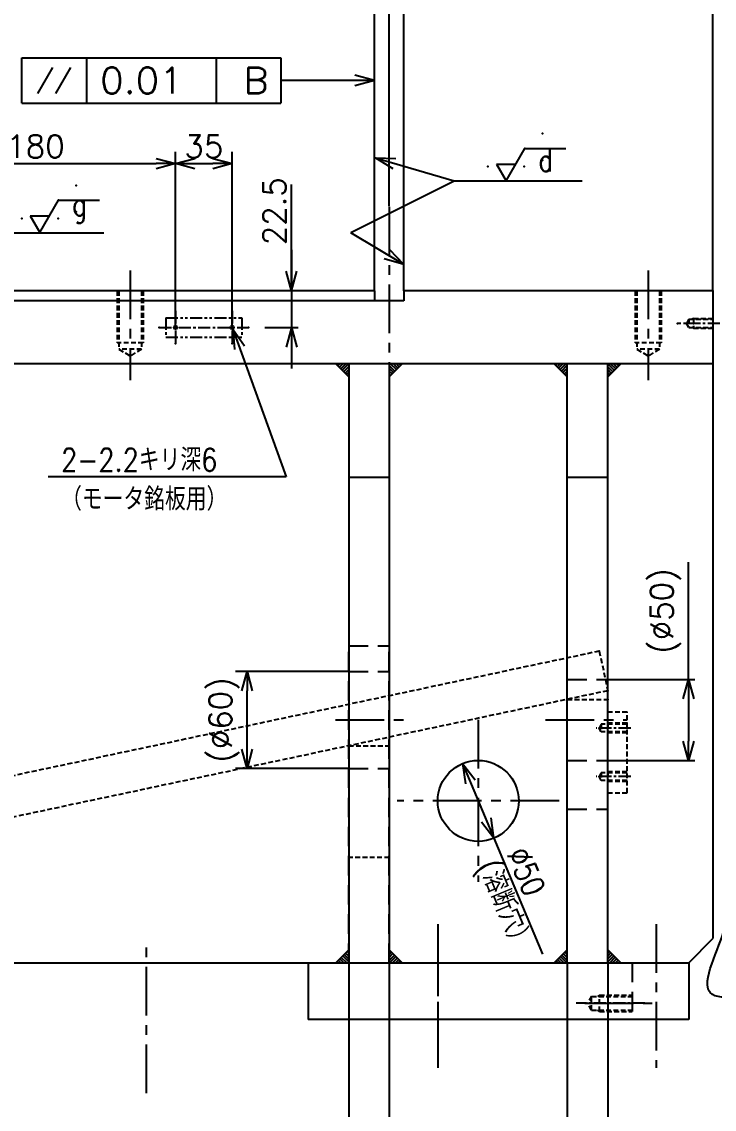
# Model space of a CAD drawing. Header units: millimetres. Extents: x -868 to 0, y 0 to 636.
# Drawn here: x -739.3 to -632.4, y 93.6 to 261.6 of the extents above; entities that cross this region are included whole.
import ezdxf

# ---------------------------------------------------------------- set-up
doc = ezdxf.new("R2010")
doc.units = ezdxf.units.MM
for name, pattern in [('CENTER', [12, 7.5, -1.5, 1.5, -1.5]), ('DASHED', [4.5, 3, -1.5]), ('PHANTOM', [15, 7.5, -1.5, 1.5, -1.5, 1.5, -1.5])]:
    doc.linetypes.add(name, pattern=pattern)
doc.layers.add('VIEW0001', color=7, linetype='Continuous')
doc.styles.get("Standard").update_dxf_attribs({"font": 'ROMANS', "bigfont": 'EXTFONT'})
doc.dimstyles.new('ISO-25', dxfattribs={"dimtxt": 2.5, "dimasz": 2.5, "dimexe": 1.25, "dimexo": 0.625, "dimtad": 1, "dimtxsty": 'Standard', "dimcen": 2.5, "dimadec": 0, "dimazin": 0, "dimtfac": 1, "dimtmove": 0, "dimatfit": 3, "dimfxl": 1, "dimarcsym": 0})

# ---------------------------------------------------------------- blocks, each defined once
blk = doc.blocks.new('DTL0028')
at = {"color": 0, "linetype": 'CENTER'}
blk.add_line((4.25, 0), (-21.82, 0), dxfattribs=at)
at = {"color": 0, "linetype": 'DASHED'}
for p, q in [((-15, 2.5), (-16.44, 0)), ((-15, -2.5), (-16.44, 0)), ((-15, -2.5), (-15, 2.5)), ((-15, 2.5), (0, 2.5)), ((-12, 3), (-12.87, 2.5)), ((-12, -3), (-12, 3)), ((-12, 3), (0, 3)), ((-15, -2.5), (0, -2.5)), ((-12, -3), (-12.87, -2.5)), ((-12, -3), (0, -3))]:
    blk.add_line(p, q, dxfattribs=at)
at = {"color": 0}
for p in [(-21.82, 0), (-12, 0), (0, 0)]:
    blk.add_point(p, dxfattribs=at)
blk = doc.blocks.new('DTL0055')
at = {"color": 0, "linetype": 'CENTER'}
blk.add_line((-7.93, 0), (34.57, 0), dxfattribs=at)
at = {"color": 0, "linetype": 'DASHED'}
for p, q in [((20, 5), (0, 5)), ((25, 4.25), (0, 4.25)), ((20, 5), (20, -5)), ((20, 5), (21.3, 4.25)), ((25, 4.25), (25, -4.25)), ((25, 4.25), (27.45, 0)), ((25, -4.25), (0, -4.25)), ((20, -5), (0, -5)), ((20, -5), (21.3, -4.25)), ((25, -4.25), (27.45, 0))]:
    blk.add_line(p, q, dxfattribs=at)
at = {"color": 0}
for p in [(0, 0), (20, 0)]:
    blk.add_point(p, dxfattribs=at)
blk = doc.blocks.new('DTL0018')
h = blk.add_hatch()
h.set_pattern_fill('ANSI31', color=0, scale=0.4, style=0, pattern_type=2)
h.set_pattern_definition([(45, (0, 0), (-0.89443, 0.89443), [])])
h.paths.add_polyline_path([(0, 8), (8, 0), (0, 0)])
at = {"color": 0, "linetype": 'Continuous'}
blk.add_line((8, 0), (0, 8), dxfattribs=at)
at = {"color": 0}
blk.add_point((0, 0), dxfattribs=at)
blk = doc.blocks.new('DTL0060')
at = {"color": 0, "linetype": 'DASHED'}
for p, q in [((0, 8), (32, 8)), ((0, 7), (36, 7)), ((32, 8), (32, -8)), ((36, 7), (40.04, 0)), ((36, 7), (36, -7)), ((36, -7), (40.04, 0)), ((0, -7), (36, -7)), ((0, -8), (32, -8))]:
    blk.add_line(p, q, dxfattribs=at)
at = {"color": 0}
for p in [(0, 0), (40.04, 0)]:
    blk.add_point(p, dxfattribs=at)
blk = doc.blocks.new('DTL0059')
at = {"color": 0, "linetype": 'CENTER'}
blk.add_line((-2.23, 0), (19.1, 0), dxfattribs=at)
at = {"color": 0, "linetype": 'DASHED'}
for p, q in [((0, 3), (12, 3)), ((0, 2.4), (16, 2.4)), ((12, 3), (12, -3)), ((16, 2.4), (16, -2.4)), ((16, 2.4), (17.39, 0)), ((16, -2.4), (17.39, 0)), ((0, -2.4), (16, -2.4)), ((0, -3), (12, -3))]:
    blk.add_line(p, q, dxfattribs=at)
at = {"color": 0}
for p in [(0, 0), (17.39, 0)]:
    blk.add_point(p, dxfattribs=at)
blk = doc.blocks.new('DTL0061')
at = {"color": 0, "linetype": 'Continuous'}
blk.add_line((-235, 248.66), (-235, 248.66), dxfattribs=at)
at = {"color": 0, "linetype": 'DASHED'}
for p, q in [((-129.8, 227.52), (-135, 203.07)), ((-129.8, 227.52), (305.2, 135.06)), ((-135, 203.07), (300, 110.61)), ((-110, 197.75), (-135, 197.75)), ((300, 110.61), (305.2, 135.06)), ((300, 110.61), (275, 110.61)), ((0, 100), (25, 100))]:
    blk.add_line(p, q, dxfattribs=at)
at = {"color": 100, "linetype": 'DASHED'}
blk.add_line((25, 169.06), (0, 169.06), dxfattribs=at)
at = {"color": 0}
for p in [(-235, 248.66), (-129.8, 227.52), (-129.8, 227.52), (-135, 203.07), (-135, 203.07), (-135, 197.75), (-110, 197.75), (0, 169.06), (25, 169.06), (305.2, 135.06), (305.2, 135.06), (275, 110.61), (300, 110.61), (300, 110.61), (300, 110.61), (0, 100), (25, 100), (275, 100), (300, 100), (0, 0)]:
    blk.add_point(p, dxfattribs=at)
blk = doc.blocks.new('DTL0066')
at = {"color": 0, "linetype": 'DASHED'}
for p, q in [((-65, -260), (-53, -260)), ((-53, -310), (-53, -260)), ((-65, -310), (-53, -310))]:
    blk.add_line(p, q, dxfattribs=at)
at = {"color": 0}
blk.add_point((0, 0), dxfattribs=at)
at = {"color": 0, "yscale": -1, "rotation": 180}
for name, p in [('DTL0061', (-200, -450)), ('DTL0059', (-53, -270)), ('DTL0059', (-53, -300))]:
    blk.add_blockref(name, p, dxfattribs=at)
blk = doc.blocks.new('DTL0069')
at = {"color": 0, "linetype": 'CENTER'}
for p, q in [((0, 10), (0, -10)), ((35, 10), (35, -10)), ((-10, 0), (45, 0))]:
    blk.add_line(p, q, dxfattribs=at)
at = {"color": 0, "linetype": 'PHANTOM'}
for p, q in [((-6, 6), (41, 6)), ((-6, 6), (-6, -6)), ((41, 6), (41, -6)), ((-6, -6), (41, -6))]:
    blk.add_line(p, q, dxfattribs=at)
at = {"color": 0, "linetype": 'Continuous'}
for centre in [(0, 0), (35, 0)]:
    blk.add_circle(centre, 1.1, dxfattribs=at)
at = {"color": 0}
for p in [(0, 10), (35, 10), (-10, 0), (0, 0), (35, 0), (45, 0), (0, -10), (35, -10)]:
    blk.add_point(p, dxfattribs=at)
blk = doc.blocks.new('*D148')
at = {"color": 7, "linetype": 'Continuous'}
for p, q in [((-753.79, 219.99), (-753.79, 230.09)), ((-753.79, 226.34), (-753.79, 212.14)), ((-753.79, 219.99), (-754.61, 223.04)), ((-753.79, 219.99), (-752.97, 223.04)), ((-684.8, 218.49), (-755.59, 218.49)), ((-753.79, 218.49), (-754.61, 215.44)), ((-753.79, 218.49), (-752.97, 215.44))]:
    blk.add_line(p, q, dxfattribs=at)
at = {"layer": 'Defpoints', "color": 0}
for p in [(-760.55, 219.99), (-753.79, 218.49), (-684.8, 218.49)]:
    blk.add_point(p, dxfattribs=at)
at = {"color": 0, "insert": (-756.43, 228.84), "char_height": 3.5, "attachment_point": 5, "rotation": 90}
blk.add_mtext('6', dxfattribs=at)
blk = doc.blocks.new('_Open30')
at = {"color": 0, "linetype": 'ByBlock', "lineweight": -2}
for p, q in [((-1, 0.267949), (0, 0)), ((0, 0), (-1, -0.267949)), ((0, 0), (-1, 0))]:
    blk.add_line(p, q, dxfattribs=at)
blk = doc.blocks.new('*D152')
at = {"color": 7, "linetype": 'Continuous'}
for p, q in [((-757.55, 116.24), (-757.55, 74.7)), ((-751.3, 76.5), (-748.25, 77.32)), ((-757.55, 76.5), (-744.95, 76.5)), ((-751.3, 76.5), (-748.25, 75.68)), ((-751.3, 76.5), (-740.12, 76.5))]:
    blk.add_line(p, q, dxfattribs=at)
blk.add_circle((-757.55, 76.5), 1.5, dxfattribs=at)
at = {"layer": 'Defpoints', "color": 0}
for p in [(-757.55, 116.24), (-751.3, 116.24), (-751.3, 76.5)]:
    blk.add_point(p, dxfattribs=at)
at = {"color": 0, "insert": (-740.46, 79.14), "char_height": 3.5, "attachment_point": 5}
blk.add_mtext('t25', dxfattribs=at)
blk = doc.blocks.new('_Origin')
at = {"color": 0, "linetype": 'ByBlock', "lineweight": -2}
blk.add_line((0, 0), (-1, 0), dxfattribs=at)
blk.add_circle((0, 0), 0.5, dxfattribs=at)
blk = doc.blocks.new('*D153')
at = {"color": 7, "linetype": 'Continuous'}
for p, q in [((-688.8, 116.24), (-688.8, 74.7)), ((-682.55, 116.24), (-682.55, 74.7)), ((-688.8, 76.5), (-691.86, 77.32)), ((-682.55, 76.5), (-679.5, 77.32)), ((-676.2, 76.5), (-695.15, 76.5)), ((-688.8, 76.5), (-691.86, 75.68)), ((-682.55, 76.5), (-679.5, 75.68))]:
    blk.add_line(p, q, dxfattribs=at)
at = {"layer": 'Defpoints', "color": 0}
for p in [(-688.8, 116.24), (-682.55, 116.24), (-688.8, 76.5)]:
    blk.add_point(p, dxfattribs=at)
at = {"color": 7, "char_height": 3.5, "attachment_point": 7}
for s, insert in [('\\W1; ', (-690.43, 77.38)), ('\\W1;t25', (-690.43, 71.25))]:
    blk.add_mtext(s, dxfattribs=dict(at, insert=insert))
blk = doc.blocks.new('*D154')
at = {"color": 7, "linetype": 'Continuous'}
for p, q in [((-648.8, 116.24), (-648.8, 74.7)), ((-655.05, 76.5), (-658.11, 77.32)), ((-648.8, 76.5), (-645.75, 77.32)), ((-661.4, 76.5), (-642.45, 76.5)), ((-655.05, 76.5), (-658.11, 75.68)), ((-648.8, 76.5), (-645.75, 75.68)), ((-648.8, 76.5), (-636.16, 76.5))]:
    blk.add_line(p, q, dxfattribs=at)
at = {"layer": 'Defpoints', "color": 0}
for p in [(-655.05, 116.24), (-648.8, 116.24), (-648.8, 76.5)]:
    blk.add_point(p, dxfattribs=at)
at = {"color": 0, "insert": (-637.96, 79.14), "char_height": 3.5, "attachment_point": 5}
blk.add_mtext('t25', dxfattribs=at)
blk = doc.blocks.new('*D155')
at = {"color": 0, "lineweight": -2}
for p, q in [((-751.3, 116.24), (-751.3, 74.7)), ((-748.3, 76.5), (-691.8, 76.5))]:
    blk.add_line(p, q, dxfattribs=at)
at = {"layer": 'Defpoints', "color": 0}
for p in [(-751.3, 116.24), (-688.8, 116.24), (-688.8, 76.5)]:
    blk.add_point(p, dxfattribs=at)
at = {"color": 0, "lineweight": -2, "xscale": 3, "yscale": 3, "zscale": 3}
for p, rotation in [((-751.3, 76.5), 180), ((-688.8, 76.5), 360)]:
    blk.add_blockref('_Open30', p, dxfattribs=dict(at, rotation=rotation))
at = {"color": 0, "insert": (-720.05, 79.14), "char_height": 3.5, "attachment_point": 5}
blk.add_mtext('250', dxfattribs=at)
blk = doc.blocks.new('*D156')
at = {"color": 0, "lineweight": -2}
for p, q in [((-655.05, 116.24), (-655.05, 74.7)), ((-658.05, 76.5), (-679.55, 76.5))]:
    blk.add_line(p, q, dxfattribs=at)
at = {"layer": 'Defpoints', "color": 0}
for p in [(-682.55, 116.24), (-655.05, 116.24), (-682.55, 76.5)]:
    blk.add_point(p, dxfattribs=at)
at = {"color": 0, "lineweight": -2, "xscale": 3, "yscale": 3, "zscale": 3, "rotation": 180}
blk.add_blockref('_Open30', (-682.55, 76.5), dxfattribs=at)
at = {"color": 0, "lineweight": -2, "xscale": 3, "yscale": 3, "zscale": 3}
blk.add_blockref('_Open30', (-655.05, 76.5), dxfattribs=at)
at = {"color": 0, "insert": (-668.8, 79.14), "char_height": 3.5, "attachment_point": 5}
blk.add_mtext('110', dxfattribs=at)
blk = doc.blocks.new('*D157')
at = {"color": 7, "linetype": 'Continuous'}
for p, q in [((-684.8, 219.99), (-684.8, 267.06)), ((-680.3, 219.99), (-680.3, 267.06)), ((-684.8, 265.26), (-687.86, 266.07)), ((-680.3, 265.26), (-677.25, 266.07)), ((-691.15, 265.26), (-673.95, 265.26)), ((-684.8, 265.26), (-687.86, 264.44)), ((-680.3, 265.26), (-677.25, 264.44)), ((-680.3, 265.26), (-649.53, 265.26))]:
    blk.add_line(p, q, dxfattribs=at)
at = {"layer": 'Defpoints', "color": 0}
for p in [(-680.3, 265.26), (-684.8, 219.99), (-680.3, 219.99)]:
    blk.add_point(p, dxfattribs=at)
at = {"color": 0, "insert": (-659.87, 269.24), "char_height": 3.5, "attachment_point": 5}
blk.add_mtext('\\A1;18H7{\\H0.75x;\\S+0.018^ \u30000;}', dxfattribs=at)
blk = doc.blocks.new('*D165')
at = {"color": 0, "lineweight": -2}
for p, q in [((-770.05, 116.24), (-770.05, 276.82)), ((-682.55, 233.1), (-682.55, 276.82)), ((-767.05, 275.02), (-685.55, 275.02))]:
    blk.add_line(p, q, dxfattribs=at)
at = {"layer": 'Defpoints', "color": 0}
for p in [(-682.55, 275.02), (-682.55, 233.1), (-770.05, 116.24)]:
    blk.add_point(p, dxfattribs=at)
at = {"color": 0, "lineweight": -2, "xscale": 3, "yscale": 3, "zscale": 3, "rotation": 180}
blk.add_blockref('_Open30', (-770.05, 275.02), dxfattribs=at)
at = {"color": 0, "lineweight": -2, "xscale": 3, "yscale": 3, "zscale": 3}
blk.add_blockref('_Open30', (-682.55, 275.02), dxfattribs=at)
at = {"color": 0, "insert": (-727.58, 277.66), "char_height": 3.5, "attachment_point": 5}
blk.add_mtext('350', dxfattribs=at)
blk = doc.blocks.new('*D166')
at = {"color": 0, "lineweight": -2}
for p, q in [((-632.55, 219.99), (-632.55, 276.82)), ((-635.55, 275.02), (-679.55, 275.02))]:
    blk.add_line(p, q, dxfattribs=at)
at = {"layer": 'Defpoints', "color": 0}
for p in [(-682.55, 275.02), (-682.55, 274.06), (-632.55, 219.99)]:
    blk.add_point(p, dxfattribs=at)
at = {"color": 0, "lineweight": -2, "xscale": 3, "yscale": 3, "zscale": 3, "rotation": 180}
blk.add_blockref('_Open30', (-682.55, 275.02), dxfattribs=at)
at = {"color": 0, "lineweight": -2, "xscale": 3, "yscale": 3, "zscale": 3}
blk.add_blockref('_Open30', (-632.55, 275.02), dxfattribs=at)
at = {"color": 0, "insert": (-657.55, 278.55), "char_height": 3.5, "attachment_point": 5}
blk.add_mtext('(200)', dxfattribs=at)
blk = doc.blocks.new('*D174')
at = {"color": 7, "linetype": 'Continuous'}
for p, q in [((-671.22, 147.01), (-666.39, 135.48)), ((-671.22, 147.01), (-669.28, 144.5)), ((-671.22, 147.01), (-670.79, 143.87)), ((-666.39, 135.48), (-668.32, 137.98)), ((-666.39, 135.48), (-666.81, 138.61)), ((-666.39, 135.48), (-658.89, 117.57))]:
    blk.add_line(p, q, dxfattribs=at)
at = {"layer": 'Defpoints', "color": 0}
for p in [(-671.22, 147.01), (-666.39, 135.48)]:
    blk.add_point(p, dxfattribs=at)
at = {"color": 7, "char_height": 3.5, "attachment_point": 7, "rotation": 292.7}
for s, insert in [('\\W0.833333;∅50', (-664.45, 133.12)), ('\\W0.833333;(溶断穴）', (-670.1, 130.76))]:
    blk.add_mtext(s, dxfattribs=dict(at, insert=insert))
blk = doc.blocks.new('USER0001')
at = {"color": 0, "linetype": 'Continuous'}
for p, q in [((0, 0), (2.89, 5)), ((2.89, 5), (9.2, 5)), ((-1.5, 2.6), (0, 0)), ((-1.5, 2.6), (1.5, 2.6))]:
    blk.add_line(p, q, dxfattribs=at)
at = {"color": 0}
for p in [(5.6, 7.3), (2.89, 5), (-2.8, 2.2), (2.8, 2.2), (5.6, 3.2), (5.6, 3.2), (0, 0)]:
    blk.add_point(p, dxfattribs=at)
blk = doc.blocks.new('SYM0022')
at = {"color": 0}
blk.add_blockref('USER0001', (0, 0), dxfattribs=at)
at = {"color": 0, "insert": (4.98, 1.45), "char_height": 3.5, "attachment_point": 7}
blk.add_mtext('{\\W0.8;d}', dxfattribs=at)
blk = doc.blocks.new('SYM0023')
at = {"color": 7, "linetype": 'Continuous'}
for q in [(-8.23, 4.92), (-2.2, 2.27), (-3.04, 0.87)]:
    blk.add_line((0, 0), q, dxfattribs=at)
blk = doc.blocks.new('SYM0024')
at = {"color": 7, "linetype": 'Continuous'}
for p, q in [((0, 0), (16, 8)), ((16, 8), (35.77, 8))]:
    blk.add_line(p, q, dxfattribs=at)
blk = doc.blocks.new('SYM0025')
at = {"color": 7, "linetype": 'Continuous'}
for q in [(12.19, -3.55), (3.16, -0.07), (2.7, -1.64)]:
    blk.add_line((0, 0), q, dxfattribs=at)
blk = doc.blocks.new('SYM0026')
at = {"color": 7, "linetype": 'Continuous'}
for p, q in [((0, 0), (6.43, 10.53)), ((6.43, 10.53), (24.32, 10.53)), ((0, 0), (0.89, 3.03)), ((0, 0), (2.29, 2.18))]:
    blk.add_line(p, q, dxfattribs=at)
blk = doc.blocks.new('SYM0027')
at = {"color": 0}
blk.add_blockref('USER0001', (0, 0), dxfattribs=at)
at = {"color": 0, "insert": (4.98, 1.45), "char_height": 3.5, "attachment_point": 7}
blk.add_mtext('{\\W0.8;g}', dxfattribs=at)
blk = doc.blocks.new('SYM0029')
at = {"color": 7, "linetype": 'Continuous'}
for p, q in [((0, 0), (-63.84, -90.58)), ((0, 0), (-2.43, -2.03)), ((0, 0), (-1.09, -2.97)), ((-63.84, -90.58), (-105.52, -90.58))]:
    blk.add_line(p, q, dxfattribs=at)
at = {"color": 7, "insert": (-65.52, -89.7), "char_height": 3.5, "attachment_point": 9}
blk.add_mtext('{\\W0.833333;2-M6深12（裏側）}', dxfattribs=at)
blk = doc.blocks.new('SYM0031')
at = {"color": 7, "linetype": 'Continuous'}
for p, q in [((-8.98, 71.33), (-56.49, 71.33)), ((0, 0), (-8.98, 71.33)), ((0, 0), (-1.19, 2.93)), ((0, 0), (0.43, 3.13))]:
    blk.add_line(p, q, dxfattribs=at)
at = {"color": 7, "insert": (-9.88, 72.2), "char_height": 3.5, "attachment_point": 9}
blk.add_mtext('{\\W0.833333;2×3-M6深12（両側）}', dxfattribs=at)
blk = doc.blocks.new('*D280')
at = {"color": 0, "lineweight": -2}
for p, q in [((-688.8, 161.24), (-706.3, 161.24)), ((-704.5, 149.24), (-704.5, 158.24)), ((-688.8, 146.24), (-706.3, 146.24))]:
    blk.add_line(p, q, dxfattribs=at)
at = {"layer": 'Defpoints', "color": 0}
for p in [(-704.5, 161.24), (-688.8, 161.24), (-688.8, 146.24)]:
    blk.add_point(p, dxfattribs=at)
at = {"color": 0, "lineweight": -2, "xscale": 3, "yscale": 3, "zscale": 3}
for p, rotation in [((-704.5, 161.24), 90), ((-704.5, 146.24), 270)]:
    blk.add_blockref('_Open30', p, dxfattribs=dict(at, rotation=rotation))
at = {"color": 0, "insert": (-708.04, 153.74), "char_height": 3.5, "attachment_point": 5, "rotation": 90}
blk.add_mtext('(∅60)', dxfattribs=at)
blk = doc.blocks.new('*D281')
at = {"color": 0, "lineweight": -2}
for p, q in [((-636.33, 159.99), (-636.33, 178.13)), ((-648.8, 159.99), (-635.33, 159.99)), ((-636.33, 156.99), (-636.33, 150.49)), ((-648.8, 147.49), (-635.33, 147.49))]:
    blk.add_line(p, q, dxfattribs=at)
at = {"layer": 'Defpoints', "color": 0}
for p in [(-648.8, 159.99), (-648.8, 147.49), (-636.33, 147.49)]:
    blk.add_point(p, dxfattribs=at)
at = {"color": 0, "lineweight": -2, "xscale": 3, "yscale": 3, "zscale": 3}
for p, rotation in [((-636.33, 159.99), 90), ((-636.33, 147.49), 270)]:
    blk.add_blockref('_Open30', p, dxfattribs=dict(at, rotation=rotation))
at = {"color": 0, "insert": (-639.87, 170.56), "char_height": 3.5, "attachment_point": 5, "rotation": 90}
blk.add_mtext('(∅50)', dxfattribs=at)
blk = doc.blocks.new('*D317')
at = {"color": 0, "lineweight": -2}
for p, q in [((-706.8, 214.41), (-706.8, 241.47)), ((-712.55, 239.67), (-709.8, 239.67))]:
    blk.add_line(p, q, dxfattribs=at)
at = {"layer": 'Defpoints', "color": 0}
for p in [(-706.8, 239.67), (-715.55, 211.87), (-706.8, 211.87)]:
    blk.add_point(p, dxfattribs=at)
at = {"color": 0, "lineweight": -2, "xscale": 3, "yscale": 3, "zscale": 3, "rotation": 180}
blk.add_blockref('_Open30', (-715.55, 239.67), dxfattribs=at)
at = {"color": 0, "lineweight": -2, "xscale": 3, "yscale": 3, "zscale": 3}
blk.add_blockref('_Open30', (-706.8, 239.67), dxfattribs=at)
at = {"color": 0, "insert": (-711.18, 242.32), "char_height": 3.5, "attachment_point": 5}
blk.add_mtext('35', dxfattribs=at)
blk = doc.blocks.new('*D318')
at = {"color": 0, "lineweight": -2}
for p, q in [((-760.55, 222.53), (-760.55, 241.47)), ((-715.55, 214.41), (-715.55, 241.47)), ((-757.55, 239.67), (-718.55, 239.67))]:
    blk.add_line(p, q, dxfattribs=at)
at = {"layer": 'Defpoints', "color": 0}
for p in [(-715.55, 239.67), (-760.55, 219.99), (-715.55, 211.87)]:
    blk.add_point(p, dxfattribs=at)
at = {"color": 0, "lineweight": -2, "xscale": 3, "yscale": 3, "zscale": 3, "rotation": 180}
blk.add_blockref('_Open30', (-760.55, 239.67), dxfattribs=at)
at = {"color": 0, "lineweight": -2, "xscale": 3, "yscale": 3, "zscale": 3}
blk.add_blockref('_Open30', (-715.55, 239.67), dxfattribs=at)
at = {"color": 0, "insert": (-737.18, 242.32), "char_height": 3.5, "attachment_point": 5}
blk.add_mtext('180', dxfattribs=at)
blk = doc.blocks.new('*D319')
at = {"color": 241, "linetype": 'Continuous'}
for p, q in [((-697.63, 219.99), (-697.63, 236.46)), ((-697.63, 226.34), (-697.63, 208.02)), ((-697.63, 219.99), (-698.45, 223.04)), ((-697.63, 219.99), (-696.81, 223.04)), ((-701.76, 214.37), (-696.63, 214.37)), ((-697.63, 214.37), (-698.45, 211.31)), ((-697.63, 214.37), (-696.81, 211.31))]:
    blk.add_line(p, q, dxfattribs=at)
at = {"layer": 'Defpoints', "color": 0}
for p in [(-684.8, 219.99), (-704.3, 214.37), (-697.63, 214.37)]:
    blk.add_point(p, dxfattribs=at)
at = {"color": 0, "insert": (-700.28, 232.31), "char_height": 3.5, "attachment_point": 5, "rotation": 90}
blk.add_mtext('22.5', dxfattribs=at)
blk = doc.blocks.new('SYM0044')
at = {"color": 241, "linetype": 'Continuous'}
for p, q in [((0, 0), (8.23, -22.82)), ((0, 0), (1.81, -2.6)), ((0, 0), (0.27, -3.15)), ((8.23, -22.82), (-28.51, -22.82))]:
    blk.add_line(p, q, dxfattribs=at)
at = {"color": 241, "char_height": 3.5, "attachment_point": 7}
for s, insert in [('{\\W0.833333;2-2.2キリ深6}', (-26.51, -21.95)), ('{\\W0.833333;（モータ銘板用）}', (-26.51, -28.07))]:
    blk.add_mtext(s, dxfattribs=dict(at, insert=insert))
blk = doc.blocks.new('SYM0049')
at = {"color": 7, "linetype": 'Continuous'}
for q in [(-14.48, 0), (-3.05, 0.82), (-3.05, -0.82)]:
    blk.add_line((0, 0), q, dxfattribs=at)

msp = doc.modelspace()

# ---------------------------------------------------------------- linework, layer by layer
at = {"color": 7, "linetype": 'Continuous'}
for p, q in [((-739.285, 256), (-699.285, 256)), ((-739.285, 249), (-739.285, 256)), ((-729.285, 256), (-729.285, 249)), ((-709.285, 256), (-709.285, 249)), ((-699.285, 256), (-699.285, 249)), ((-736.825, 250.5), (-734.516, 254.5)), ((-734.054, 250.5), (-731.744, 254.5)), ((-739.285, 249), (-699.285, 249)), ((-684.804, 219.99), (-760.554, 219.99)), ((-684.804, 219.99), (-684.804, 218.49)), ((-680.304, 218.49), (-684.804, 218.49)), ((-680.304, 219.99), (-680.304, 218.49)), ((-632.554, 219.99), (-680.304, 219.99)), ((-632.554, 219.99), (-632.554, 119.99)), ((-632.554, 208.74), (-760.554, 208.74)), ((-688.804, 208.74), (-688.804, 116.24)), ((-682.554, 208.74), (-682.554, 116.24)), ((-655.054, 116.24), (-655.054, 208.74)), ((-648.804, 116.24), (-648.804, 208.74)), ((-688.804, 191.24), (-682.554, 191.24)), ((-655.054, 191.24), (-648.804, 191.24)), ((-636.304, 116.24), (-632.554, 119.99)), ((-770.054, 116.24), (-636.304, 116.24)), ((-695.054, 116.24), (-695.054, 107.49)), ((-636.304, 116.24), (-636.304, 107.49)), ((-636.304, 107.49), (-695.054, 107.49)), ((-670.054, 107.49), (-676.304, 107.49))]:
    msp.add_line(p, q, dxfattribs=at)
at = {"color": 7, "linetype": 'CENTER'}
for p, q in [((-682.554, 232.977), (-682.554, 79.546)), ((-722.554, 223.142), (-722.554, 206.24)), ((-642.554, 223.142), (-642.554, 206.24)), ((-690.829, 153.74), (-680.117, 153.74)), ((-668.804, 153.74), (-668.804, 128.74)), ((-658.417, 153.74), (-645.804, 153.74)), ((-656.304, 141.24), (-681.304, 141.24)), ((-675.054, 122.198), (-675.054, 100.006)), ((-641.304, 122.198), (-641.304, 100.006)), ((-720.054, 96.115), (-720.054, 118.866)), ((-675.054, 118.575), (-675.054, 100.7)), ((-652.339, 109.99), (-641.945, 109.99))]:
    msp.add_line(p, q, dxfattribs=at)
at = {"color": 7, "linetype": 'DASHED'}
for p, q in [((-648.804, 139.99), (-648.804, 177.49)), ((-688.804, 116.24), (-688.804, 165.206)), ((-688.804, 165.206), (-682.554, 165.206)), ((-682.554, 116.24), (-682.554, 165.206)), ((-688.804, 161.24), (-682.554, 161.24)), ((-655.054, 159.99), (-648.804, 159.99)), ((-688.804, 146.24), (-682.554, 146.24)), ((-655.054, 147.49), (-648.804, 147.49)), ((-655.054, 139.99), (-648.804, 139.99)), ((-645.054, 116.24), (-645.054, 107.49))]:
    msp.add_line(p, q, dxfattribs=at)
at = {"color": 7, "linetype": 'Continuous'}
msp.add_circle((-668.804, 141.24), 6.25, dxfattribs=at)
at = {"layer": 'VIEW0001', "color": 7, "linetype": 'Continuous'}
msp.add_open_spline([(-630.371, 175.518), (-629.865, 177.172), (-628.168, 179.919), (-622.964, 180.991), (-620.586, 175.804), (-622.761, 167.853), (-621.878, 156.814), (-621.336, 143.329), (-622.12, 131.554), (-620.658, 120.25), (-624.707, 111.039), (-636.013, 110.554), (-629.727, 121.204), (-630.595, 132.266), (-628.381, 144.403), (-631.085, 157.443), (-629.572, 166.708), (-630.848, 173.348), (-630.37, 175.519)], degree=3, knots=[0, 0, 0, 0, 5.1908064, 8.9120752, 13.2407953, 19.0938434, 33.7379619, 45.7677129, 59.8165822, 68.7464213, 80.4305957, 84.9300686, 94.9187259, 102.9882814, 121.5744278, 129.7259285, 142.703354, 149.3724195, 149.3724195, 149.3724195, 149.3724195], dxfattribs=at)

# ---------------------------------------------------------------- block references
at = {"color": 7}
for name, p in [('SYM0031', (-576.353, 215.527)), ('SYM0049', (-684.804, 252.5)), ('SYM0022', (-664.5, 237)), ('SYM0025', (-684.688, 240.546)), ('SYM0024', (-688.5, 229)), ('SYM0027', (-736.5, 229)), ('SYM0026', (-750.928, 218.466)), ('SYM0023', (-680.271, 224.075)), ('SYM0029', (-536.156, 146.828))]:
    msp.add_blockref(name, p, dxfattribs=at)
at = {"color": 7, "xscale": 0.25, "zscale": 0.25}
for name, p, yscale in [('DTL0066', (-632.554, 219.99), 0.25), ('DTL0028', (-632.554, 214.99), -0.25), ('DTL0018', (-682.554, 116.24), 0.25), ('DTL0018', (-648.804, 116.24), 0.25)]:
    msp.add_blockref(name, p, dxfattribs=dict(at, yscale=yscale))
at = {"color": 7, "xscale": 0.25, "yscale": 0.25, "zscale": 0.25}
for name, p, rotation in [('DTL0060', (-722.554, 219.99), 270), ('DTL0060', (-642.554, 219.99), 270), ('DTL0018', (-688.804, 208.74), 180), ('DTL0018', (-682.554, 208.74), 270), ('DTL0018', (-655.054, 208.74), 180), ('DTL0018', (-648.804, 208.74), 270), ('DTL0018', (-688.804, 116.24), 90.00000000000001), ('DTL0018', (-655.054, 116.24), 90.00000000000001), ('DTL0055', (-645.054, 109.99), 180)]:
    msp.add_blockref(name, p, dxfattribs=dict(at, rotation=rotation))
at = {"color": 51, "xscale": 0.25, "yscale": 0.25, "zscale": 0.25}
msp.add_blockref('DTL0069', (-715.554, 214.365), dxfattribs=at)
at = {"color": 241}
msp.add_blockref('SYM0044', (-706.71, 214.107), dxfattribs=at)

# ---------------------------------------------------------------- texts
at = {"color": 7, "char_height": 4, "attachment_point": 7}
for s, insert in [('{\\W1.06667;0.01}', (-727.208, 250.5)), ('{\\W1.06667;B}', (-705.047, 250.5))]:
    msp.add_mtext(s, dxfattribs=dict(at, insert=insert))

# ---------------------------------------------------------------- dimensions: what is measured, and where the dimension line sits
at = {"color": 7}
for base, p1, p2, text, override, picture, middle in [((-682.554, 275.016), (-632.554, 219.99), (-682.554, 274.061), '(200)', {"dimtxt": 3.5, "dimasz": 3, "dimexe": 1.8, "dimexo": 0, "dimgap": 0.875, "dimtad": 1, "dimtih": 0, "dimtoh": 0, "dimdec": 0, "dimdsep": 46, "dimblk1": 'Open30', "dimblk2": 'Open30', "dimsah": 1, "dimse1": 0, "dimse2": 1, "dimtmove": 0}, '*D166', (-657.552, 275.016)), ((-688.804, 76.501), (-682.554, 116.24), (-688.804, 116.24), '\\Pt25', {"dimtxt": 3.5, "dimasz": 3, "dimexe": 1.8, "dimexo": 0, "dimgap": 0.875, "dimtad": 1, "dimtih": 0, "dimtoh": 0, "dimdec": 0, "dimdsep": 46, "dimblk1": 'Open30', "dimblk2": 'Open30', "dimsah": 1, "dimse1": 0, "dimse2": 0, "dimtmove": 0}, '*D153', (-685.677, 76.501)), ((-682.554, 76.501), (-655.054, 116.24), (-682.554, 116.24), '110', {"dimtxt": 3.5, "dimasz": 3, "dimexe": 1.8, "dimexo": 0, "dimgap": 0.875, "dimtad": 1, "dimtih": 0, "dimtoh": 0, "dimdec": 0, "dimdsep": 46, "dimblk1": 'Open30', "dimblk2": 'Open30', "dimsah": 1, "dimse1": 0, "dimse2": 1, "dimtmove": 0}, '*D156', (-668.802, 76.501))]:
    dim = msp.add_linear_dim(base=base, p1=p1, p2=p2, text=text, dimstyle='ISO-25', override=override, dxfattribs=at)
    dim.commit()
    dim.dimension.update_dxf_attribs({"geometry": picture, "text_midpoint": middle, "dimtype": 160})
for base, p1, p2, angle, text, override, picture, middle in [((-682.554, 275.016), (-770.054, 116.24), (-682.554, 233.102), 180, '350', {"dimtxt": 3.5, "dimasz": 3, "dimexe": 1.8, "dimexo": 0, "dimgap": 0.875, "dimtad": 1, "dimtih": 0, "dimtoh": 0, "dimdec": 0, "dimdsep": 46, "dimblk1": 'Open30', "dimblk2": 'Open30', "dimsah": 1, "dimse1": 0, "dimse2": 0, "dimtmove": 0}, '*D165', (-727.576, 275.016)), ((-680.304, 265.256), (-684.804, 219.99), (-680.304, 219.99), 180, '\\A1;18H7{\\H0.75x;\\S+0.018^ \u30000;}', {"dimtxt": 3.5, "dimasz": 3, "dimexe": 1.8, "dimexo": 0, "dimgap": 0.875, "dimtad": 1, "dimtih": 0, "dimtoh": 0, "dimdec": 0, "dimdsep": 46, "dimblk1": 'Open30', "dimblk2": 'Open30', "dimsah": 1, "dimse1": 0, "dimse2": 0, "dimtmove": 0}, '*D157', (-659.869, 265.256)), ((-753.789, 218.49), (-760.554, 219.99), (-684.804, 218.49), 90, '6', {"dimtxt": 3.5, "dimasz": 3, "dimexe": 1.8, "dimexo": 0, "dimgap": 0.875, "dimtad": 1, "dimtih": 0, "dimtoh": 0, "dimdec": 0, "dimdsep": 46, "dimblk1": 'Open30', "dimblk2": 'Open30', "dimsah": 1, "dimse1": 1, "dimse2": 0, "dimtmove": 0}, '*D148', (-753.789, 228.843)), ((-636.332, 147.49), (-648.804, 159.99), (-648.804, 147.49), 90, '(∅50)', {"dimtxt": 3.5, "dimasz": 3, "dimexe": 1, "dimexo": 0, "dimgap": 0.875, "dimtad": 1, "dimtih": 0, "dimtoh": 0, "dimdec": 0, "dimdsep": 46, "dimblk1": 'Open30', "dimblk2": 'Open30', "dimsah": 1, "dimse1": 0, "dimse2": 0, "dimtmove": 0}, '*D281', (-636.332, 170.563)), ((-704.499, 161.24), (-688.804, 146.24), (-688.804, 161.24), 270, '(∅60)', {"dimtxt": 3.5, "dimasz": 3, "dimexe": 1.8, "dimexo": 0, "dimgap": 0.875, "dimtad": 1, "dimtih": 0, "dimtoh": 0, "dimdec": 0, "dimdsep": 46, "dimblk1": 'Open30', "dimblk2": 'Open30', "dimsah": 1, "dimse1": 0, "dimse2": 0, "dimtmove": 0}, '*D280', (-704.499, 153.741)), ((-751.304, 76.501), (-757.554, 116.24), (-751.304, 116.24), 180, 't25', {"dimtxt": 3.5, "dimasz": 3, "dimexe": 1.8, "dimexo": 0, "dimgap": 0.875, "dimtad": 1, "dimtih": 0, "dimtoh": 0, "dimdec": 0, "dimdsep": 46, "dimblk1": 'Origin', "dimblk2": 'Open30', "dimsah": 1, "dimse1": 0, "dimse2": 1, "dimtmove": 0}, '*D152', (-740.463, 76.501)), ((-688.804, 76.501), (-751.304, 116.24), (-688.804, 116.24), 180, '250', {"dimtxt": 3.5, "dimasz": 3, "dimexe": 1.8, "dimexo": 0, "dimgap": 0.875, "dimtad": 1, "dimtih": 0, "dimtoh": 0, "dimdec": 0, "dimdsep": 46, "dimblk1": 'Open30', "dimblk2": 'Open30', "dimsah": 1, "dimse1": 0, "dimse2": 1, "dimtmove": 0}, '*D155', (-720.053, 76.501)), ((-648.804, 76.501), (-655.054, 116.24), (-648.804, 116.24), 180, 't25', {"dimtxt": 3.5, "dimasz": 3, "dimexe": 1.8, "dimexo": 0, "dimgap": 0.875, "dimtad": 1, "dimtih": 0, "dimtoh": 0, "dimdec": 0, "dimdsep": 46, "dimblk1": 'Open30', "dimblk2": 'Open30', "dimsah": 1, "dimse1": 1, "dimse2": 0, "dimtmove": 0}, '*D154', (-637.963, 76.501))]:
    dim = msp.add_linear_dim(base=base, p1=p1, p2=p2, angle=angle, text=text, dimstyle='ISO-25', override=override, dxfattribs=at)
    dim.commit()
    dim.dimension.update_dxf_attribs({"geometry": picture, "text_midpoint": middle, "dimtype": 160})
at = {"color": 241}
for base, p1, p2, angle, text, override, picture, middle in [((-715.554, 239.674), (-760.554, 219.99), (-715.554, 211.865), 180, '180', {"dimtxt": 3.5, "dimasz": 3, "dimexe": 1.8, "dimexo": 2.54, "dimgap": 0.875, "dimtad": 1, "dimtih": 0, "dimtoh": 0, "dimdec": 0, "dimdsep": 46, "dimblk1": 'Open30', "dimblk2": 'Open30', "dimsah": 1, "dimse1": 0, "dimse2": 0, "dimtmove": 0}, '*D318', (-737.178, 239.674)), ((-706.804, 239.674), (-715.554, 211.865), (-706.804, 211.865), 180, '35', {"dimtxt": 3.5, "dimasz": 3, "dimexe": 1.8, "dimexo": 2.54, "dimgap": 0.875, "dimtad": 1, "dimtih": 0, "dimtoh": 0, "dimdec": 0, "dimdsep": 46, "dimblk1": 'Open30', "dimblk2": 'Open30', "dimsah": 1, "dimse1": 1, "dimse2": 0, "dimtmove": 0}, '*D317', (-711.178, 239.674)), ((-697.631, 214.365), (-684.804, 219.99), (-704.304, 214.365), 90, '22.5', {"dimtxt": 3.5, "dimasz": 3, "dimexe": 1, "dimexo": 2.54, "dimgap": 0.875, "dimtad": 1, "dimtih": 0, "dimtoh": 0, "dimdec": 1, "dimzin": 0, "dimdsep": 46, "dimblk1": 'Open30', "dimblk2": 'Open30', "dimsah": 1, "dimse1": 1, "dimse2": 0, "dimtmove": 0}, '*D319', (-697.631, 232.315))]:
    dim = msp.add_linear_dim(base=base, p1=p1, p2=p2, angle=angle, text=text, dimstyle='ISO-25', override=override, dxfattribs=at)
    dim.commit()
    dim.dimension.update_dxf_attribs({"geometry": picture, "text_midpoint": middle, "dimtype": 160})
at = {"color": 7}
dim = msp.add_diameter_dim_2p(p1=(-666.389, 135.476), p2=(-671.218, 147.005), text='∅50\\P(溶断穴）', dimstyle='ISO-25', override={"dimtxt": 3.5, "dimasz": 3, "dimgap": 0.875, "dimtad": 1, "dimtih": 0, "dimtoh": 0, "dimdec": 0, "dimdsep": 46, "dimblk1": 'Open30', "dimblk2": 'Open30', "dimsah": 1, "dimtmove": 0}, dxfattribs=at)
dim.commit()
dim.dimension.update_dxf_attribs({"geometry": '*D174', "text_midpoint": (-662.074, 125.175), "dimtype": 163})

doc.saveas('drawing.dxf')
